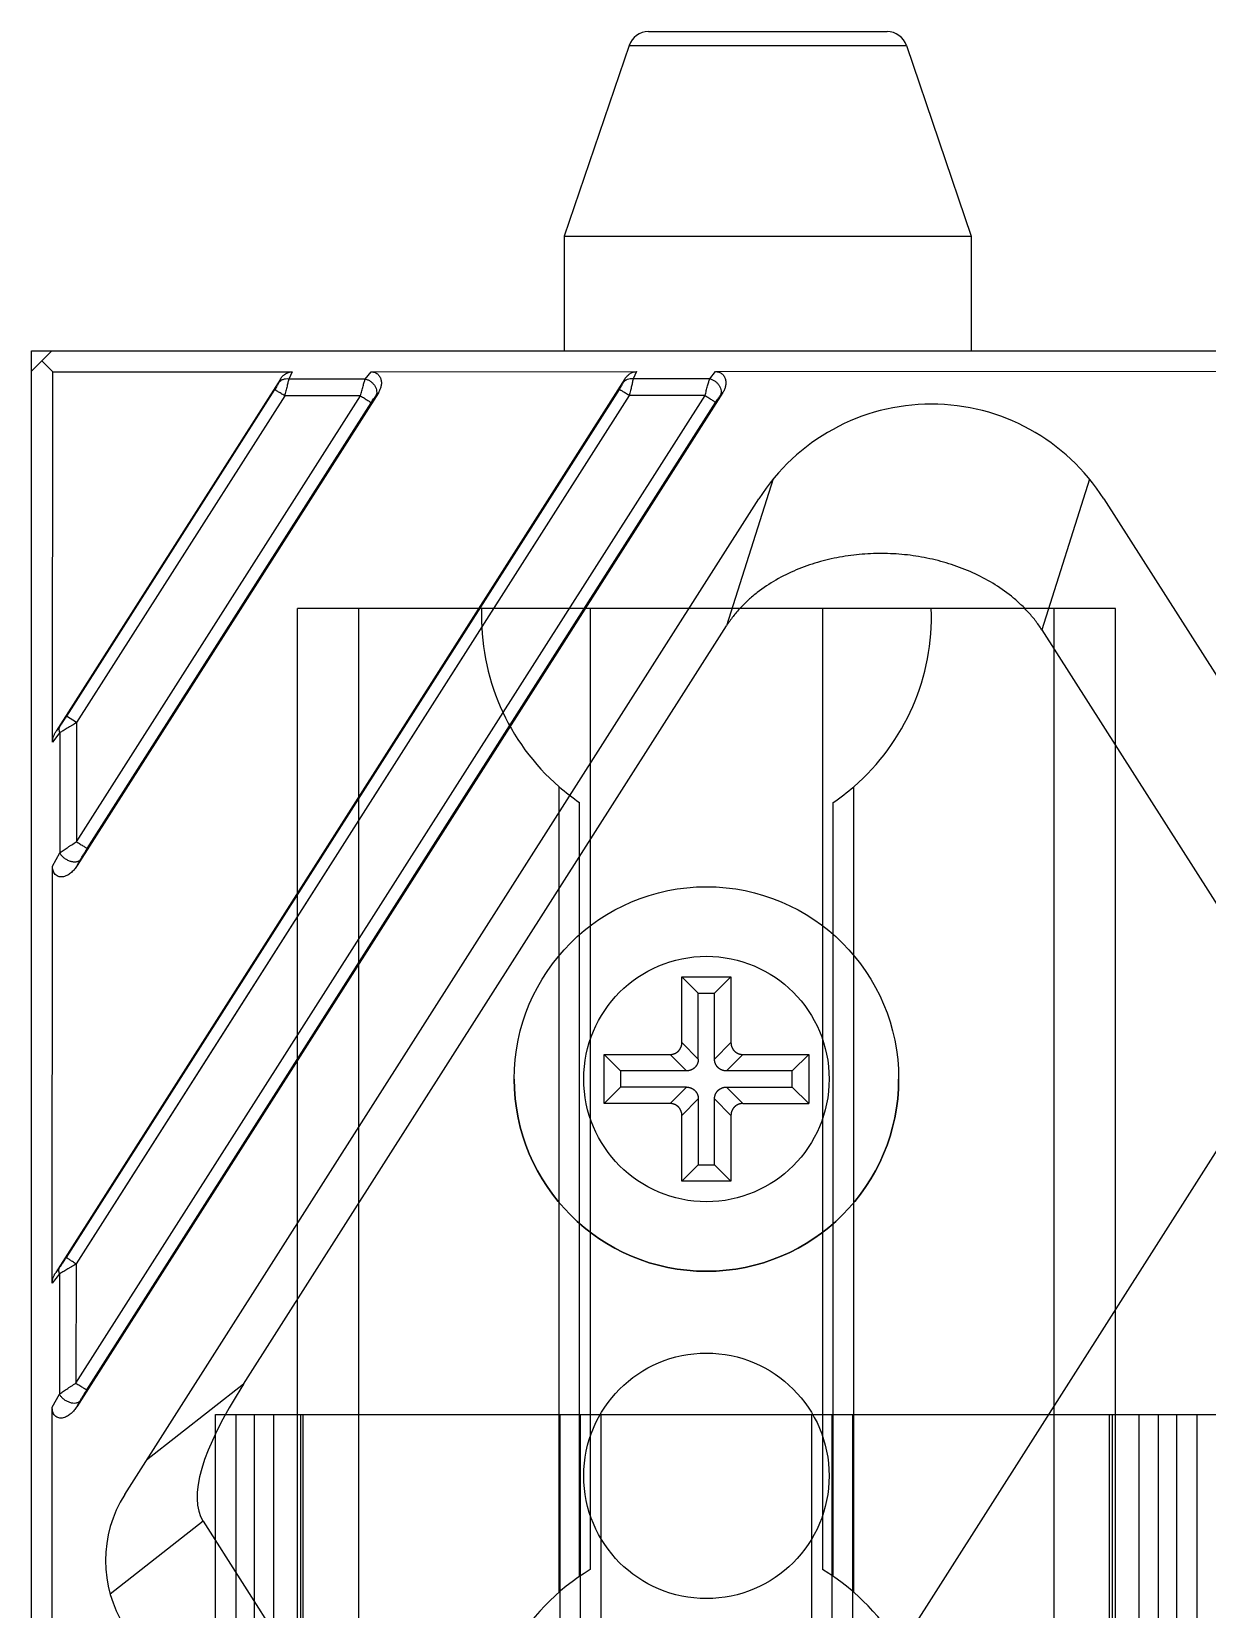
# Model space of a CAD drawing. Header units: millimetres. Extents: x 3299 to 14264, y 1863 to 5555.
# Drawn here: x 9573.87 to 9602.62, y 4770.54 to 4809.1 of the extents above; entities that cross this region are included whole.
import ezdxf

# ---------------------------------------------------------------- set-up
doc = ezdxf.new("R2010")
doc.units = ezdxf.units.MM
doc.layers.add('02___PRT_ALL_AXES', color=7, linetype='Continuous')
doc.layers.add('1轮廓线', color=7, linetype='Continuous', lineweight=25)

# ---------------------------------------------------------------- blocks, each defined once
blk = doc.blocks.new('rygj')
at = {"color": 114, "linetype": 'Continuous', "true_color": 0x139b48}
for p, q in [((4442.055, 3171.646), (5101.055, 3171.646)), ((5101.055, 3151.646), (5101.055, 3171.646)), ((4442.055, 3170.146), (5101.055, 3170.146)), ((5101.055, 3164.485), (5077.566, 3164.485)), ((5101.055, 3158.807), (5077.566, 3158.807)), ((4442.055, 3153.146), (5101.055, 3153.146)), ((4442.055, 3151.646), (5101.055, 3151.646))]:
    blk.add_line(p, q, dxfattribs=at)
for start, end in [(87.9161, 139.1148), (220.8852, 272.0839)]:
    blk.add_arc((5100.855, 3161.646), 5.5, start, end, dxfattribs=at)
at = {"layer": '02___PRT_ALL_AXES', "color": 114, "linetype": 'Continuous', "true_color": 0x139b48}
for p, q in [((5077.013, 3165.246), (5096.697, 3165.246)), ((5077.398, 3164.746), (5096.312, 3164.746)), ((5077.398, 3158.546), (5096.312, 3158.546)), ((5077.013, 3158.046), (5096.697, 3158.046))]:
    blk.add_line(p, q, dxfattribs=at)
for centre, start, end in [((5072.855, 3161.646), 31.0806, 148.9194), ((5100.855, 3161.646), 139.1148, 145.6923), ((5072.855, 3161.646), 211.0806, 328.9194), ((5100.855, 3161.646), 214.3077, 220.8852)]:
    blk.add_arc(centre, 5.5, start, end, dxfattribs=at)
blk = doc.blocks.new('ETDHFN')
at = {"layer": '1轮廓线', "linetype": 'Continuous', "lineweight": 25}
for p, q in [((8841.41, 4025.552), (8841.812, 4025.15)), ((8841.41, 4023.942), (8841.41, 4025.552)), ((8841.41, 4025.552), (8842.61, 4025.552)), ((8842.61, 4025.552), (8842.208, 4025.15)), ((8842.61, 4025.552), (8842.61, 4023.942)), ((8841.812, 4025.15), (8842.208, 4025.15)), ((8841.812, 4023.54), (8841.812, 4025.15)), ((8842.208, 4023.54), (8842.208, 4025.15)), ((8839.51, 4023.652), (8839.912, 4023.25)), ((8839.51, 4022.452), (8839.51, 4023.652)), ((8839.51, 4023.652), (8841.12, 4023.652)), ((8842.9, 4023.652), (8844.51, 4023.652)), ((8844.51, 4023.652), (8844.108, 4023.25)), ((8844.51, 4023.652), (8844.51, 4022.452)), ((8839.912, 4023.25), (8839.912, 4022.854)), ((8841.522, 4023.25), (8839.912, 4023.25)), ((8844.108, 4023.25), (8842.498, 4023.25)), ((8844.108, 4022.854), (8844.108, 4023.25)), ((8839.51, 4022.452), (8839.912, 4022.854)), ((8841.522, 4022.854), (8839.912, 4022.854)), ((8842.498, 4022.854), (8844.108, 4022.854)), ((8844.51, 4022.452), (8844.108, 4022.854)), ((8841.12, 4022.452), (8839.51, 4022.452)), ((8841.812, 4022.564), (8841.812, 4020.954)), ((8842.208, 4020.954), (8842.208, 4022.564)), ((8842.9, 4022.452), (8844.51, 4022.452)), ((8841.41, 4020.552), (8841.41, 4022.162)), ((8842.61, 4022.162), (8842.61, 4020.552)), ((8841.41, 4020.552), (8841.812, 4020.954)), ((8841.812, 4020.954), (8842.208, 4020.954)), ((8842.61, 4020.552), (8842.208, 4020.954)), ((8842.61, 4020.552), (8841.41, 4020.552))]:
    blk.add_line(p, q, dxfattribs=at)
at = {"layer": '1轮廓线', "linetype": 'Continuous', "lineweight": 13}
for p, q in [((8841.41, 4023.942), (8841.812, 4023.54)), ((8842.61, 4023.942), (8842.208, 4023.54)), ((8841.12, 4023.652), (8841.522, 4023.25)), ((8842.9, 4023.652), (8842.498, 4023.25)), ((8841.12, 4022.452), (8841.522, 4022.854)), ((8842.9, 4022.452), (8842.498, 4022.854)), ((8841.41, 4022.162), (8841.812, 4022.564)), ((8842.61, 4022.162), (8842.208, 4022.564))]:
    blk.add_line(p, q, dxfattribs=at)
at = {"layer": '1轮廓线', "linetype": 'Continuous', "lineweight": 25}
for radius in [4.7, 3]:
    blk.add_circle((8842.01, 4023.052), radius, dxfattribs=at)
blk.add_arc((8842.01, 4023.052), 4.7, 180, 0, dxfattribs=at)
for points in [[(8841.12, 4023.652), (8841.184, 4023.652), (8841.24, 4023.677), (8841.288, 4023.698), (8841.326, 4023.736), (8841.362, 4023.772), (8841.385, 4023.822), (8841.41, 4023.877), (8841.41, 4023.942)], [(8842.61, 4023.942), (8842.61, 4023.878), (8842.635, 4023.822), (8842.656, 4023.773), (8842.694, 4023.736), (8842.73, 4023.699), (8842.78, 4023.677), (8842.835, 4023.652), (8842.9, 4023.652)], [(8841.812, 4023.54), (8841.812, 4023.476), (8841.787, 4023.42), (8841.766, 4023.372), (8841.728, 4023.334), (8841.692, 4023.298), (8841.642, 4023.275), (8841.587, 4023.25), (8841.522, 4023.25)], [(8842.498, 4023.25), (8842.434, 4023.25), (8842.378, 4023.275), (8842.33, 4023.296), (8842.292, 4023.334), (8842.256, 4023.37), (8842.233, 4023.42), (8842.208, 4023.475), (8842.208, 4023.54)], [(8841.522, 4022.854), (8841.586, 4022.854), (8841.642, 4022.829), (8841.69, 4022.808), (8841.728, 4022.77), (8841.764, 4022.734), (8841.787, 4022.684), (8841.812, 4022.629), (8841.812, 4022.564)], [(8842.208, 4022.564), (8842.208, 4022.628), (8842.233, 4022.684), (8842.254, 4022.732), (8842.292, 4022.77), (8842.328, 4022.806), (8842.378, 4022.829), (8842.433, 4022.854), (8842.498, 4022.854)], [(8841.41, 4022.162), (8841.41, 4022.226), (8841.385, 4022.282), (8841.364, 4022.33), (8841.326, 4022.368), (8841.29, 4022.404), (8841.24, 4022.427), (8841.185, 4022.452), (8841.12, 4022.452)], [(8842.9, 4022.452), (8842.836, 4022.452), (8842.78, 4022.427), (8842.732, 4022.406), (8842.694, 4022.368), (8842.658, 4022.332), (8842.635, 4022.282), (8842.61, 4022.227), (8842.61, 4022.162)]]:
    blk.add_open_spline(points, degree=2, knots=[0, 0, 0, 0.25, 0.25, 0.5, 0.5, 0.75, 0.75, 1, 1, 1], dxfattribs=at)
blk = doc.blocks.new('ERTFHGJ')
at = {"color": 40, "linetype": 'Continuous', "true_color": 0xf8d731}
for p, q in [((8925.457, 3696.77), (8878.457, 3696.77)), ((8901.457, 3617.77), (8901.457, 3696.77)), ((8901.957, 3617.77), (8901.957, 3696.77)), ((8902.402, 3617.77), (8902.402, 3696.77)), ((8902.874, 3617.77), (8902.874, 3696.77)), ((8903.457, 3617.77), (8903.457, 3696.77)), ((8903.537, 3696.77), (8903.537, 3617.77)), ((8903.598, 3617.77), (8903.598, 3696.77)), ((8909.882, 3696.77), (8909.882, 3617.77)), ((8910.382, 3617.77), (8910.382, 3696.77)), ((8910.882, 3690.641), (8910.882, 3696.77)), ((8916.032, 3690.641), (8916.032, 3696.77)), ((8916.532, 3617.77), (8916.532, 3696.77)), ((8917.032, 3617.77), (8917.032, 3696.77)), ((8923.315, 3617.77), (8923.315, 3696.77)), ((8923.377, 3696.77), (8923.377, 3617.77)), ((8923.457, 3617.77), (8923.457, 3696.77)), ((8924.039, 3696.77), (8924.039, 3617.77)), ((8924.511, 3696.77), (8924.511, 3617.77)), ((8924.957, 3617.77), (8924.957, 3696.77)), ((8925.457, 3617.77), (8925.457, 3696.77))]:
    blk.add_line(p, q, dxfattribs=at)
blk = doc.blocks.new('ryfh')
at = {"rotation": 90}
blk.add_blockref('rygj', (11445.273, 369.859), dxfattribs=at)
blk.add_blockref('ETDHFN', (-558.383, 1436.362))
at = {"xscale": -1}
blk.add_blockref('ERTFHGJ', (17197.083, 1754.444), dxfattribs=at)
blk = doc.blocks.new('1111')
at = {"color": 7, "linetype": 'Continuous'}
for p, q in [((16017.864, 7059.434), (16023.698, 7059.434)), ((16017.391, 7059.095), (16015.806, 7054.434)), ((16017.391, 7059.095), (16024.171, 7059.095)), ((16024.171, 7059.095), (16025.756, 7054.434)), ((16015.806, 7054.434), (16015.806, 7051.634)), ((16015.806, 7054.434), (16025.756, 7054.434)), ((16025.756, 7054.434), (16025.756, 7051.634)), ((16003.281, 7051.634), (16002.781, 7051.134)), ((16002.781, 6714.134), (16002.781, 7051.634)), ((16002.781, 7051.634), (16602.781, 7051.634)), ((16003.301, 7051.114), (16003.031, 7051.384)), ((16019.363, 7050.947), (16019.504, 7051.123)), ((16019.504, 7051.123), (16038.237, 7051.134)), ((16003.296, 7042.068), (16003.301, 7051.114)), ((16003.301, 7051.114), (16009.152, 7051.117)), ((16017.285, 7050.945), (16003.373, 7029.107)), ((16008.864, 7050.941), (16003.381, 7042.334)), ((16008.864, 7050.94), (16008.82, 7050.847)), ((16009.152, 7051.117), (16009.068, 7050.94)), ((16010.94, 7050.942), (16009.068, 7050.94)), ((16010.94, 7050.942), (16011.082, 7051.118)), ((16011.082, 7051.118), (16017.574, 7051.122)), ((16017.285, 7050.945), (16017.241, 7050.852)), ((16017.574, 7051.122), (16017.49, 7050.946)), ((16019.363, 7050.947), (16017.49, 7050.946)), ((16017.146, 7050.689), (16003.63, 7029.471)), ((16008.724, 7050.683), (16003.639, 7042.7)), ((16003.867, 7026.402), (16019.248, 7050.54)), ((16017.394, 7050.538), (16003.87, 7029.314)), ((16003.879, 7039.633), (16010.824, 7050.532)), ((16008.97, 7050.531), (16003.881, 7042.545)), ((16019.682, 7050.613), (16003.89, 7025.825)), ((16011.261, 7050.608), (16003.897, 7039.05)), ((16004.132, 7026.239), (16019.504, 7050.369)), ((16004.141, 7039.467), (16011.082, 7050.363)), ((16010.824, 7050.532), (16008.97, 7050.531)), ((16017.146, 7050.689), (16010.819, 7040.757)), ((16017.394, 7050.538), (16011.063, 7040.603)), ((16011.196, 7050.527), (16011.261, 7050.608)), ((16012.838, 7039.905), (16019.504, 7050.369)), ((16019.248, 7050.54), (16017.394, 7050.538)), ((16019.617, 7050.532), (16019.682, 7050.613)), ((16020.916, 7048.5), (16019.773, 7044.911)), ((16028.651, 7048.494), (16027.479, 7044.815)), ((16005.058, 7023.675), (16020.564, 7048.014)), ((16028.998, 7048.014), (16035.281, 7038.152)), ((16007.966, 7026.378), (16019.773, 7044.911)), ((16027.479, 7044.815), (16033.674, 7035.091)), ((16003.881, 7042.545), (16003.639, 7042.7)), ((16003.472, 7042.3), (16003.296, 7042.068)), ((16003.475, 7042.457), (16003.381, 7042.334)), ((16003.472, 7042.3), (16003.47, 7039.359)), ((16003.881, 7042.545), (16003.879, 7039.633)), ((16010.819, 7040.757), (16003.63, 7029.471)), ((16011.063, 7040.603), (16007.679, 7035.292)), ((16007.08, 7030.866), (16012.838, 7039.905)), ((16003.294, 7039.037), (16003.47, 7039.359)), ((16003.897, 7039.05), (16003.977, 7039.196)), ((16003.288, 7028.841), (16003.294, 7039.037)), ((16015.124, 7005.975), (16035.281, 7037.615)), ((16007.679, 7035.292), (16003.87, 7029.314)), ((16004.132, 7026.239), (16007.08, 7030.866)), ((16003.467, 7029.231), (16003.373, 7029.107)), ((16003.87, 7029.314), (16003.867, 7026.402)), ((16003.464, 7029.072), (16003.288, 7028.841)), ((16003.464, 7029.072), (16003.462, 7026.132)), ((16003.286, 7025.81), (16003.462, 7026.132)), ((16007.966, 7026.378), (16005.594, 7024.516)), ((16003.28, 7016.178), (16003.286, 7025.81)), ((16003.89, 7025.825), (16003.969, 7025.969)), ((16006.977, 7023.023), (16004.704, 7021.239)), ((16006.977, 7023.023), (16016.481, 7008.105))]:
    blk.add_line(p, q, dxfattribs=at)
for centre, radius, start, end in [((16017.864, 7058.934), 0.5, 90, 161.222), ((16023.698, 7058.934), 0.5, 18.778, 90), ((16024.781, 7045.328), 5, 32.5, 147.5), ((16007.589, 7022.063), 3, 147.5, 212.5)]:
    blk.add_arc(centre, radius, start, end, dxfattribs=at)
blk.add_ellipse((16031.062, 7041.823), major_axis=(-24.038, -18.866), ratio=0.163628, start_param=-0.435529, end_param=-0.016118, dxfattribs=at)
for points, knots in [([(16019.504, 7051.123), (16019.518, 7051.123), (16019.545, 7051.121), (16019.586, 7051.112), (16019.625, 7051.095), (16019.66, 7051.072), (16019.691, 7051.043), (16019.715, 7051.01), (16019.734, 7050.972), (16019.751, 7050.919), (16019.759, 7050.849), (16019.749, 7050.766), (16019.723, 7050.686), (16019.697, 7050.636), (16019.682, 7050.613)], [0, 0, 0, 0, 0.062557, 0.12513, 0.187667, 0.250198, 0.31272, 0.375241, 0.437759, 0.500284, 0.625104, 0.75002, 0.874991, 1, 1, 1, 1]), ([(16008.82, 7050.847), (16008.817, 7050.842), (16008.812, 7050.831), (16008.798, 7050.806), (16008.779, 7050.772), (16008.753, 7050.728), (16008.734, 7050.698), (16008.724, 7050.683)], [0, 0, 0, 0, 0.090792, 0.196402, 0.440946, 0.713948, 1, 1, 1, 1]), ([(16009.068, 7050.94), (16009.043, 7050.943), (16008.994, 7050.944), (16008.925, 7050.928), (16008.864, 7050.896), (16008.832, 7050.864), (16008.82, 7050.847)], [0, 0, 0, 0, 0.267803, 0.52366, 0.766828, 1, 1, 1, 1]), ([(16008.864, 7050.941), (16008.88, 7050.965), (16008.916, 7051.012), (16008.984, 7051.068), (16009.051, 7051.101), (16009.108, 7051.115), (16009.137, 7051.117), (16009.152, 7051.117)], [0, 0, 0, 0, 0.250018, 0.499957, 0.749729, 0.874908, 1, 1, 1, 1]), ([(16009.068, 7050.94), (16009.065, 7050.928), (16009.06, 7050.902), (16009.046, 7050.843), (16009.027, 7050.759), (16009, 7050.648), (16008.98, 7050.571), (16008.97, 7050.531)], [0, 0, 0, 0, 0.087937, 0.190279, 0.430891, 0.706306, 1, 1, 1, 1]), ([(16010.824, 7050.532), (16010.834, 7050.572), (16010.855, 7050.65), (16010.885, 7050.761), (16010.913, 7050.857), (16010.931, 7050.916), (16010.94, 7050.942)], [0, 0, 0, 0, 0.292515, 0.566992, 0.807732, 1, 1, 1, 1]), ([(16010.94, 7050.942), (16010.964, 7050.936), (16011.01, 7050.921), (16011.074, 7050.884), (16011.131, 7050.834), (16011.175, 7050.776), (16011.206, 7050.713), (16011.221, 7050.647), (16011.219, 7050.583), (16011.205, 7050.544), (16011.196, 7050.527)], [0, 0, 0, 0, 0.130076, 0.264149, 0.399136, 0.531754, 0.659165, 0.779542, 0.892603, 1, 1, 1, 1]), ([(16011.082, 7051.118), (16011.095, 7051.118), (16011.123, 7051.116), (16011.164, 7051.107), (16011.203, 7051.09), (16011.238, 7051.067), (16011.268, 7051.038), (16011.293, 7051.005), (16011.312, 7050.967), (16011.329, 7050.914), (16011.337, 7050.844), (16011.327, 7050.761), (16011.302, 7050.681), (16011.275, 7050.631), (16011.261, 7050.608)], [0, 0, 0, 0, 0.062545, 0.125106, 0.187631, 0.250153, 0.31267, 0.375187, 0.437707, 0.500234, 0.625066, 0.749996, 0.874981, 1, 1, 1, 1]), ([(16017.241, 7050.852), (16017.239, 7050.847), (16017.233, 7050.836), (16017.22, 7050.811), (16017.201, 7050.777), (16017.175, 7050.734), (16017.156, 7050.704), (16017.146, 7050.689)], [0, 0, 0, 0, 0.090451, 0.195793, 0.440085, 0.713279, 1, 1, 1, 1]), ([(16017.49, 7050.946), (16017.466, 7050.949), (16017.417, 7050.95), (16017.347, 7050.934), (16017.286, 7050.901), (16017.254, 7050.869), (16017.241, 7050.852)], [0, 0, 0, 0, 0.267479, 0.52324, 0.766535, 1, 1, 1, 1]), ([(16017.285, 7050.945), (16017.301, 7050.97), (16017.337, 7051.016), (16017.406, 7051.073), (16017.472, 7051.106), (16017.53, 7051.12), (16017.559, 7051.122), (16017.574, 7051.122)], [0, 0, 0, 0, 0.249994, 0.499923, 0.749705, 0.874894, 1, 1, 1, 1]), ([(16017.49, 7050.946), (16017.488, 7050.934), (16017.482, 7050.908), (16017.469, 7050.849), (16017.45, 7050.765), (16017.423, 7050.655), (16017.404, 7050.578), (16017.394, 7050.538)], [0, 0, 0, 0, 0.08759, 0.189663, 0.430022, 0.705625, 1, 1, 1, 1]), ([(16019.248, 7050.54), (16019.258, 7050.58), (16019.278, 7050.657), (16019.308, 7050.767), (16019.336, 7050.863), (16019.354, 7050.921), (16019.363, 7050.947)], [0, 0, 0, 0, 0.293222, 0.567906, 0.80839, 1, 1, 1, 1]), ([(16019.363, 7050.947), (16019.386, 7050.942), (16019.433, 7050.926), (16019.497, 7050.889), (16019.553, 7050.84), (16019.598, 7050.782), (16019.628, 7050.718), (16019.643, 7050.652), (16019.64, 7050.589), (16019.627, 7050.549), (16019.617, 7050.532)], [0, 0, 0, 0, 0.129992, 0.263906, 0.398713, 0.531189, 0.658549, 0.779004, 0.89228, 1, 1, 1, 1]), ([(16008.97, 7050.531), (16008.955, 7050.54), (16008.925, 7050.559), (16008.882, 7050.587), (16008.841, 7050.612), (16008.806, 7050.634), (16008.779, 7050.65), (16008.761, 7050.662), (16008.75, 7050.668), (16008.741, 7050.674), (16008.734, 7050.678), (16008.728, 7050.681), (16008.726, 7050.682), (16008.724, 7050.683)], [0, 0, 0, 0, 0.186519, 0.365829, 0.531982, 0.679588, 0.80379, 0.855815, 0.900529, 0.937571, 0.966646, 0.987507, 1, 1, 1, 1]), ([(16010.824, 7050.532), (16010.84, 7050.522), (16010.871, 7050.502), (16010.917, 7050.473), (16010.96, 7050.445), (16010.998, 7050.42), (16011.026, 7050.402), (16011.045, 7050.389), (16011.056, 7050.381), (16011.066, 7050.375), (16011.073, 7050.37), (16011.079, 7050.366), (16011.081, 7050.364), (16011.082, 7050.363)], [0, 0, 0, 0, 0.183508, 0.361631, 0.527909, 0.676444, 0.801895, 0.854528, 0.899777, 0.937243, 0.966598, 0.987573, 1, 1, 1, 1]), ([(16011.082, 7050.363), (16011.092, 7050.379), (16011.112, 7050.41), (16011.142, 7050.453), (16011.169, 7050.492), (16011.187, 7050.516), (16011.196, 7050.527)], [0, 0, 0, 0, 0.281657, 0.550994, 0.795514, 1, 1, 1, 1]), ([(16017.394, 7050.538), (16017.378, 7050.548), (16017.349, 7050.567), (16017.305, 7050.594), (16017.265, 7050.619), (16017.229, 7050.641), (16017.202, 7050.657), (16017.184, 7050.668), (16017.173, 7050.675), (16017.163, 7050.68), (16017.156, 7050.684), (16017.151, 7050.687), (16017.148, 7050.688), (16017.146, 7050.689)], [0, 0, 0, 0, 0.186382, 0.365608, 0.53172, 0.679319, 0.80354, 0.855582, 0.900319, 0.937389, 0.966501, 0.987415, 1, 1, 1, 1]), ([(16019.248, 7050.54), (16019.264, 7050.53), (16019.295, 7050.51), (16019.34, 7050.48), (16019.383, 7050.452), (16019.421, 7050.428), (16019.449, 7050.409), (16019.467, 7050.396), (16019.479, 7050.388), (16019.488, 7050.381), (16019.496, 7050.376), (16019.501, 7050.372), (16019.503, 7050.37), (16019.504, 7050.369)], [0, 0, 0, 0, 0.183536, 0.361638, 0.527865, 0.676339, 0.801737, 0.854353, 0.899595, 0.937067, 0.966446, 0.98747, 1, 1, 1, 1]), ([(16019.504, 7050.369), (16019.514, 7050.385), (16019.534, 7050.415), (16019.564, 7050.459), (16019.591, 7050.498), (16019.609, 7050.521), (16019.617, 7050.532)], [0, 0, 0, 0, 0.282302, 0.551822, 0.7961, 1, 1, 1, 1]), ([(16027.479, 7044.815), (16027.429, 7044.893), (16027.323, 7045.044), (16027.144, 7045.256), (16026.949, 7045.453), (16026.669, 7045.695), (16026.289, 7045.959), (16025.797, 7046.217), (16025.279, 7046.416), (16024.743, 7046.56), (16024.196, 7046.65), (16023.642, 7046.686), (16023.088, 7046.669), (16022.537, 7046.597), (16021.997, 7046.47), (16021.474, 7046.285), (16020.976, 7046.04), (16020.59, 7045.783), (16020.307, 7045.546), (16020.11, 7045.351), (16019.929, 7045.14), (16019.822, 7044.989), (16019.773, 7044.911)], [0, 0, 0, 0, 0.031255, 0.062515, 0.093772, 0.125031, 0.187515, 0.250006, 0.312503, 0.375002, 0.437503, 0.500005, 0.562506, 0.625007, 0.687505, 0.75, 0.812489, 0.874969, 0.906229, 0.937486, 0.968745, 1, 1, 1, 1]), ([(16003.639, 7042.7), (16003.625, 7042.678), (16003.597, 7042.634), (16003.555, 7042.571), (16003.52, 7042.52), (16003.494, 7042.483), (16003.481, 7042.465), (16003.475, 7042.457)], [0, 0, 0, 0, 0.266474, 0.528676, 0.7792, 0.895335, 1, 1, 1, 1]), ([(16003.296, 7042.068), (16003.296, 7042.115), (16003.309, 7042.185), (16003.345, 7042.272), (16003.368, 7042.314), (16003.381, 7042.334)], [0, 0, 0, 0, 0.499088, 0.749544, 1, 1, 1, 1]), ([(16003.472, 7042.3), (16003.467, 7042.314), (16003.46, 7042.341), (16003.456, 7042.383), (16003.46, 7042.422), (16003.469, 7042.446), (16003.475, 7042.457)], [0, 0, 0, 0, 0.273588, 0.529947, 0.7707, 1, 1, 1, 1]), ([(16003.881, 7042.545), (16003.843, 7042.521), (16003.786, 7042.485), (16003.71, 7042.439), (16003.656, 7042.406), (16003.604, 7042.375), (16003.556, 7042.347), (16003.513, 7042.322), (16003.485, 7042.307), (16003.472, 7042.3)], [0, 0, 0, 0, 0.285444, 0.424068, 0.557739, 0.684511, 0.802168, 0.908218, 1, 1, 1, 1]), ([(16003.47, 7039.359), (16003.483, 7039.369), (16003.51, 7039.388), (16003.553, 7039.419), (16003.6, 7039.451), (16003.652, 7039.486), (16003.706, 7039.522), (16003.782, 7039.571), (16003.84, 7039.608), (16003.879, 7039.633)], [0, 0, 0, 0, 0.095057, 0.202717, 0.320766, 0.447064, 0.579746, 0.717147, 1, 1, 1, 1]), ([(16003.879, 7039.633), (16003.91, 7039.613), (16003.956, 7039.583), (16004.015, 7039.546), (16004.054, 7039.522), (16004.086, 7039.501), (16004.112, 7039.485), (16004.129, 7039.474), (16004.138, 7039.469), (16004.141, 7039.467)], [0, 0, 0, 0, 0.361448, 0.527764, 0.676378, 0.801916, 0.899863, 0.966695, 1, 1, 1, 1]), ([(16003.47, 7039.359), (16003.482, 7039.337), (16003.512, 7039.294), (16003.571, 7039.239), (16003.642, 7039.193), (16003.72, 7039.16), (16003.786, 7039.144), (16003.838, 7039.141), (16003.873, 7039.144), (16003.905, 7039.15), (16003.934, 7039.161), (16003.958, 7039.176), (16003.972, 7039.189), (16003.977, 7039.196)], [0, 0, 0, 0, 0.123388, 0.259727, 0.402966, 0.545721, 0.680703, 0.743467, 0.802339, 0.857105, 0.907879, 0.955209, 1, 1, 1, 1]), ([(16003.977, 7039.196), (16003.989, 7039.217), (16004.014, 7039.261), (16004.054, 7039.328), (16004.096, 7039.397), (16004.126, 7039.444), (16004.141, 7039.467)], [0, 0, 0, 0, 0.228249, 0.477593, 0.736732, 1, 1, 1, 1]), ([(16003.897, 7039.05), (16003.877, 7039.019), (16003.834, 7038.959), (16003.77, 7038.894), (16003.712, 7038.848), (16003.666, 7038.819), (16003.616, 7038.794), (16003.564, 7038.777), (16003.509, 7038.77), (16003.454, 7038.775), (16003.402, 7038.795), (16003.359, 7038.831), (16003.327, 7038.876), (16003.307, 7038.928), (16003.296, 7038.982), (16003.294, 7039.019), (16003.294, 7039.037)], [0, 0, 0, 0, 0.125041, 0.250043, 0.312587, 0.375127, 0.43766, 0.500178, 0.562668, 0.625121, 0.687536, 0.749949, 0.812412, 0.874918, 0.93746, 1, 1, 1, 1]), ([(16003.464, 7029.072), (16003.459, 7029.086), (16003.451, 7029.114), (16003.448, 7029.156), (16003.452, 7029.195), (16003.461, 7029.219), (16003.467, 7029.231)], [0, 0, 0, 0, 0.272707, 0.528822, 0.769922, 1, 1, 1, 1]), ([(16003.87, 7029.314), (16003.832, 7029.29), (16003.775, 7029.254), (16003.699, 7029.208), (16003.645, 7029.176), (16003.594, 7029.146), (16003.547, 7029.118), (16003.504, 7029.094), (16003.476, 7029.079), (16003.464, 7029.072)], [0, 0, 0, 0, 0.286616, 0.425539, 0.559311, 0.685986, 0.803344, 0.908898, 1, 1, 1, 1]), ([(16003.63, 7029.471), (16003.616, 7029.449), (16003.588, 7029.406), (16003.546, 7029.343), (16003.512, 7029.293), (16003.486, 7029.256), (16003.473, 7029.239), (16003.467, 7029.231)], [0, 0, 0, 0, 0.267289, 0.529859, 0.780185, 0.895945, 1, 1, 1, 1]), ([(16003.87, 7029.314), (16003.855, 7029.323), (16003.825, 7029.342), (16003.782, 7029.37), (16003.743, 7029.396), (16003.708, 7029.418), (16003.682, 7029.435), (16003.664, 7029.447), (16003.654, 7029.454), (16003.645, 7029.46), (16003.638, 7029.465), (16003.633, 7029.468), (16003.631, 7029.47), (16003.63, 7029.471)], [0, 0, 0, 0, 0.186765, 0.366169, 0.532306, 0.679831, 0.803928, 0.855903, 0.900573, 0.937582, 0.966636, 0.987493, 1, 1, 1, 1]), ([(16003.288, 7028.841), (16003.288, 7028.888), (16003.301, 7028.959), (16003.337, 7029.046), (16003.36, 7029.087), (16003.373, 7029.107)], [0, 0, 0, 0, 0.499116, 0.749565, 1, 1, 1, 1]), ([(16003.462, 7026.132), (16003.474, 7026.141), (16003.501, 7026.16), (16003.543, 7026.19), (16003.59, 7026.222), (16003.641, 7026.256), (16003.695, 7026.291), (16003.77, 7026.34), (16003.828, 7026.377), (16003.867, 7026.402)], [0, 0, 0, 0, 0.094377, 0.20155, 0.319309, 0.445514, 0.578298, 0.715992, 1, 1, 1, 1]), ([(16003.462, 7026.132), (16003.473, 7026.11), (16003.503, 7026.066), (16003.562, 7026.011), (16003.633, 7025.964), (16003.71, 7025.931), (16003.789, 7025.914), (16003.852, 7025.913), (16003.897, 7025.923), (16003.926, 7025.934), (16003.95, 7025.949), (16003.964, 7025.962), (16003.969, 7025.969)], [0, 0, 0, 0, 0.123343, 0.259357, 0.40215, 0.5445, 0.679275, 0.800812, 0.855803, 0.906916, 0.95469, 1, 1, 1, 1]), ([(16003.867, 7026.402), (16003.883, 7026.392), (16003.915, 7026.371), (16003.961, 7026.342), (16004.004, 7026.315), (16004.043, 7026.291), (16004.072, 7026.273), (16004.092, 7026.261), (16004.104, 7026.254), (16004.114, 7026.248), (16004.122, 7026.244), (16004.127, 7026.241), (16004.131, 7026.239), (16004.132, 7026.239)], [0, 0, 0, 0, 0.183179, 0.361165, 0.527448, 0.676075, 0.801655, 0.854354, 0.899662, 0.937176, 0.966567, 0.987563, 1, 1, 1, 1]), ([(16003.969, 7025.969), (16003.981, 7025.99), (16004.006, 7026.034), (16004.045, 7026.1), (16004.088, 7026.169), (16004.117, 7026.215), (16004.132, 7026.239)], [0, 0, 0, 0, 0.22744, 0.476591, 0.736019, 1, 1, 1, 1]), ([(16003.89, 7025.825), (16003.871, 7025.794), (16003.827, 7025.734), (16003.763, 7025.669), (16003.705, 7025.623), (16003.659, 7025.593), (16003.609, 7025.569), (16003.557, 7025.552), (16003.502, 7025.544), (16003.447, 7025.549), (16003.395, 7025.569), (16003.351, 7025.604), (16003.319, 7025.65), (16003.299, 7025.701), (16003.288, 7025.755), (16003.286, 7025.792), (16003.286, 7025.81)], [0, 0, 0, 0, 0.125042, 0.250036, 0.312572, 0.375101, 0.437623, 0.500128, 0.562605, 0.625049, 0.687461, 0.749881, 0.812357, 0.87488, 0.937441, 1, 1, 1, 1])]:
    blk.add_open_spline(points, degree=3, knots=knots, dxfattribs=at)
at = {"layer": '02___PRT_ALL_AXES', "color": 7, "linetype": 'Continuous'}
blk.add_circle((16019.281, 7024.134), 3, dxfattribs=at)
blk = doc.blocks.new('*U162')
blk.add_blockref('1111', (-16308.281, -6888.884))
blk = doc.blocks.new('*U163')
at = {"color": 0, "linetype": 'ByBlock', "lineweight": -2, "transparency": 16777216}
blk.add_blockref('*U162', (0, 1350), dxfattribs=at)

msp = doc.modelspace()

# ---------------------------------------------------------------- block references
for name, p in [('*U163', (9879.37292, 3288.5531)), ('ryfh', (1306.74628, -675.91128))]:
    msp.add_blockref(name, p)

doc.saveas('drawing.dxf')
